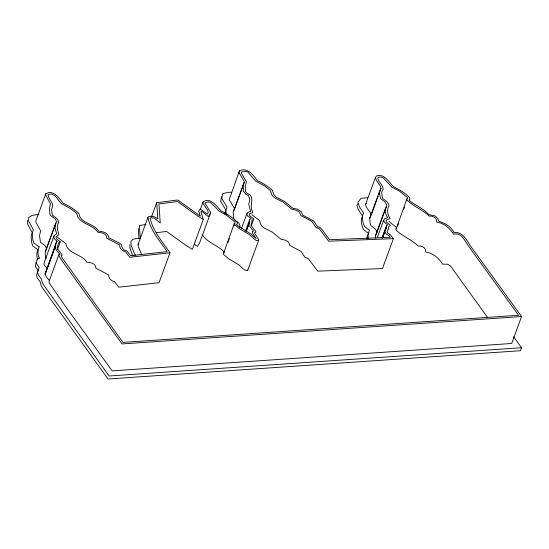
<?xml version="1.0" encoding="UTF-8"?>
<svg xmlns="http://www.w3.org/2000/svg" width="549" height="549" viewBox="0 0 549 549"><rect width="100%" height="100%" fill="white"/><g stroke="black" fill="none" stroke-linecap="round" stroke-linejoin="round"><path stroke-width="0.82" d="M379.517 191.45L369.662 218.385L370.184 223.539L370.939 225.646L375.2 228.974L376.477 230.642L376.971 232.193L376.539 233.524L386.825 205.257L385.055 202.039L380.793 198.711C379.668 195.362 378.577 191.409 381.027 188.321C380.464 184.251 375.962 181.733 375.399 177.54L376.731 175.858C384.698 173.436 388.617 182.103 393.393 186.543C399.178 189.625 405.155 192.781 409.609 197.688L409.925 199.431L409.026 200.049L410.405 201.497L423.65 209.869L429.119 214.693L434.945 215.901L437.807 218.488L438.816 221.233C444.807 223.217 451.367 226.414 453.913 232.666C462.484 231.156 466.568 240.201 470.575 246.158L521.55 316.54L511.695 343.475L112.181 370.87L66.182 307.385L49.369 283.188L48.971 281.706L58.825 254.77L59.93 254.063L59.923 254.407L56.334 250.118L54.921 247.242L56.506 241.807L57.336 241.327L55.202 239.645L53.788 237.621L54.008 235.83L56.616 233.881L56.279 232.268A33.173 18.165 20.1 0 1 55.243 224.596L56.451 221.789L55.957 220.135L54.776 218.502L50.35 215.455L49.952 214.206L49.383 208.764L50.453 203.899L45.732 195.169L45.8 193.708C53.232 189.275 59.127 198.065 63.046 203.157C68.797 205.827 74.307 209.162 78.939 213.582C80.065 223.608 94.016 223.038 98.648 231.156C102.828 231.452 108.27 232.783 108.791 237.779L118.687 242.706L121.748 244.813C121.343 248.052 123.779 250.468 126.846 250.941L130.683 255.656L167.143 251.627C159.834 240.956 150.33 230.443 147.956 217.404L148.621 216.649C151.84 215.558 155.374 216.677 157.789 218.962L156.698 202.684L177.746 199.994L200.344 216.189L198.704 211.111L200.159 209.052L207.316 213.986L208.297 212.436L207.597 210.288L202.869 203.089L203.212 201.661C210.816 197.366 216.244 205.848 220.753 210.603C226.476 213.945 232.543 217.123 237.058 222.05L237.381 223.786L236.475 224.39L237.792 225.763L250.934 234.059L256.095 238.561L252.437 232.934L252.451 231.493L253.556 231.15L249.033 225.419L248.8 224.054L249.671 222.043L249.575 219.861L251.202 218.509L247.228 215.709L246.954 213.486L248.203 212.189L250.591 211.42L248.772 204.207L249.85 199.15L248.477 195.547L245.863 194.236L243.186 191.011L243.516 189.227L242.96 185.644L244.332 181.506L239.055 172.757L239.481 170.691C247.572 167.232 253.151 174.891 257.213 180.6C262.813 183.037 267.926 186.296 272.482 190.386L273.567 194.222L276.312 197.317L284.286 201.263L292.892 208.346L296.954 209.025L301.518 211.893L302.485 215.002L313.74 221.055L317.535 226.847L319.285 227.101L321.419 228.823L329.599 239.721L390.394 237.285C389.268 234.924 386.249 234.842 385.117 232.536L384.918 230.951L386.153 228.446L386.537 225.577L387.718 224.918L384.382 222.276L383.662 220.218L384.76 218.667L387.711 217.699C385.542 214.542 384.156 210.054 386.393 206.589M233.977 219.051L233.332 217.946L233.661 216.162L233.105 212.58L234.478 208.442L229.194 199.692L239.481 170.691M27.615 220.41L27.45 223.903L32.24 232.707L31.087 236.688L31.698 242.74L32.7 245.931L38.073 249.884C36.303 252.863 36.577 256.616 37.668 259.794M129.756 244.573L130.086 248.683L132.858 255.834M147.956 217.404L138.094 244.339L138.341 246.583L141.69 254.75M367.027 238.808L367.233 235.995L367.954 234.547M375.386 238.149L375.585 235.446L385.439 208.51M35.911 262.566L35.41 266.615L38.046 270.369L36.522 275.227L37.346 278.158L40.214 281.918L41.209 285.617L42.657 288.177L108.036 378.995L520.445 350.715L521.543 347.723L513.569 336.709M49.602 280.663L46.48 277.053L45.066 274.177L56.506 241.807M251.806 214.666L259.553 220.506L260.487 223.999L261.907 226.106L264.062 228.007L272.112 231.98L280.848 239.158L285.542 240.215L288.65 242.171L289.769 245.376L301.092 251.415L305.1 257.502L307.625 258.25L308.758 259.162L317.706 271.144L382.454 268.564L393.407 238.637L390.49 234.993L387.258 232.659L387.127 231.616L388.321 229.194L388.671 226.579L390.414 225.282L386.366 222.077L385.94 220.863L386.64 219.874L389.975 218.557C387.628 214.666 386.455 209.917 389.056 205.786L388.411 203.754L386.784 201.641L382.77 198.498L382.214 196.954L381.706 192.157L383.216 189.014C383.051 184.821 378.371 182.33 377.678 178.212L378.481 177.203L380.78 176.991L383.353 177.855L391.89 187.14L399.734 191.32L407.488 197.606L407.653 198.505L406.912 198.923L395.829 229.811C402.342 236.331 411.599 239.494 418.118 245.979C421.79 245.609 426.34 247.729 425.743 252.025C433.044 253.027 438.891 258.195 442.556 264.151L447.737 264.241L450.523 266.039L487.656 317.596M406.912 198.923L406.782 199.884C413.294 206.403 422.552 209.567 429.071 216.052C432.742 215.675 437.285 217.802 436.695 222.098C443.997 223.1 449.844 228.267 453.508 234.224C461.764 231.925 464.68 241.08 468.633 246.275L518.592 315.263L122.955 342.391L62.325 258.147L61.124 255.608L62.112 255.196L62.119 254.647L58.242 249.939L57.158 247.825L58.592 242.83L60.253 241.862L56.972 239.275L56.012 237.902L56.149 236.784L58.88 234.691C57.72 230.635 56.218 226.229 58.681 222.338C58.263 218.79 55.065 216.992 52.354 215.29L51.585 209.368L52.718 205.703L52.635 204.228L48.655 197.091L47.969 194.675C54.365 191.574 57.727 200.159 61.461 203.693C66.848 206.548 72.441 209.265 76.86 213.65C78.308 223.93 92.651 223.992 97.942 232.351C101.812 232.563 106.794 233.421 106.904 238.314L119.634 244.984C119.414 248.416 122.31 251.085 125.488 251.744L129.811 257.255L170.005 252.773C162.518 241.924 153.047 231.383 150.124 218.234L150.996 217.733L154.207 218.083L160.253 223.059L158.935 203.926L177.574 201.538L196.954 215.476L203.302 219.449L200.975 211.763L201.305 211.296L202.897 212.278L208.359 216.56L210.487 213.177L210.466 211.962L205.106 203.494L205.292 202.746L206.335 202.32L208.62 201.908L210.535 202.368L219.264 211.207L227.252 215.736L234.945 221.961L235.109 222.867L234.368 223.278L223.265 254.146L228.309 258.524L238.582 264.645L244.332 269.813L246.803 270.561L247.688 270.362L258.805 239.851L254.633 233.243L254.633 232.598L255.916 232.2L255.93 231.657L251.168 225.591L251.017 224.678L251.888 222.668L251.744 220.739L253.768 218.845L249.335 215.544L249.177 214.275L250.008 213.424L252.54 212.655L252.835 211.996C248.827 206.602 254.283 200.049 250.193 195.046L247.119 193.42L245.424 191.375L245.719 189.741L245.163 186.276L246.528 181.877L241.286 173.141L241.546 171.906L246.151 171.48L248.024 172.256L255.704 181.191L264.275 185.679L270.499 190.578L271.439 194.072L272.853 196.178L275.015 198.079L283.064 202.053L291.8 209.231L296.494 210.288L299.603 212.237L300.722 215.441L312.045 221.487L316.052 227.574L318.578 228.322L319.71 229.235L328.659 241.217L393.407 238.637M234.368 223.278L234.217 224.218L239.261 228.597L249.534 234.718L255.285 239.886L256.266 240.462L258.641 240.435M221.645 196.59L220.65 201.387L225.962 210.061L224.671 213.486M239.687 227.533L239.995 226.085L238.623 222.482L236.008 221.172L234.299 219.607M247.688 270.362L247.853 269.779M39.144 246.817C37.229 250.282 37.771 254.599 39.233 258.188M45.8 193.708L35.939 220.643L35.87 222.105L40.599 230.834L39.528 235.699L40.489 242.39L44.915 245.437L46.596 248.724M46.157 258.552A33.173 18.165 20.1 0 1 45.389 251.531L55.243 224.596M55.998 223.079L45.389 251.531M54.008 235.83L44.146 262.765L43.927 264.556L45.347 266.581L47.482 268.262M45.066 274.177L54.921 247.242M45.944 272.126L55.806 245.19M57.37 249.733L60.253 241.862M151.476 216.944L156.698 202.684M170.005 252.773L159.052 282.701L118.858 287.182L114.535 281.671C111.358 281.019 108.469 278.343 108.681 274.912L95.951 268.241C95.842 263.348 90.86 262.491 86.989 262.278C81.698 253.919 67.355 253.858 65.907 243.578L57.343 237.182M200.31 209.581L203.212 201.661M203.302 219.449L192.349 249.376L186.001 245.403L166.622 231.465L156.424 232.68M210.487 213.177L199.534 243.104L197.407 246.487L194.373 244.113M233.881 210.384L243.735 183.448M234.45 209.244L244.305 182.309M227.904 242.555L229.345 238.616M233.956 226.016L234.821 223.649M241.443 228.535L246.954 213.486M245.52 230.951L249.575 219.861M246.185 231.177L248.8 224.054M246.192 231.554L249.671 222.043M251.298 225.612L253.604 219.312M378.124 196.247L371.165 215.256C370.602 211.187 366.108 208.668 365.538 204.475L375.399 177.54M378.707 194.662L381.027 188.321M377.287 237.648L383.662 220.218M381.898 238.252L386.537 225.577M382.31 238.081L384.918 230.951M382.674 237.95L384.705 232.405M385.288 230.82L386.153 228.446M397.565 226.071L398.43 223.711M403.618 209.533L404.483 207.172M368.317 233.819L368.338 233.311L363.26 229.338C361.866 225.22 359.87 220.183 362.642 216.176M369.662 218.385L370.863 215.881M375.585 235.446L376.223 234.169M357.879 203.919L356.85 205.216L358.353 209.787L362.587 216.066M365.538 204.475L366.43 203.356M138.094 244.339L138.767 243.584M39.398 257.968L37.003 259.574L36.509 263.623L39.144 267.377L37.62 272.235L38.444 275.166L41.312 278.919L42.307 282.625L43.755 285.178L109.127 376.003L521.543 347.723M395.959 228.851L396.701 228.432M145.972 224.555L139.384 225.474L140.256 238.506L136.022 238.568L132.734 239.453L130.854 241.581L131.184 245.691L135.397 255.649M38.986 214.453L32.206 215.338L28.713 217.418L28.548 220.911L33.338 229.715L32.185 233.689L32.789 239.748L33.798 242.939L39.164 246.892M367.597 197.722L361.043 198.326L357.941 202.224L359.451 206.788L363.678 213.074C361.105 217.102 362.855 222.194 364.351 226.346L369.436 230.319C368.557 232.742 367.405 235.926 368.509 238.753M521.55 316.54L122.036 343.935L62.305 261.187L59.223 256.253L58.825 254.77M231.76 192.267L229.297 192.212L222.736 193.591L221.741 198.395L227.053 207.069L225.769 210.493L226.305 214.446M388.781 221.247L396.536 227.533M202.156 234.512C207.296 242.926 217.596 244.929 223.992 251.888L224.157 252.794M138.286 228.466L138.938 238.239"/></g></svg>
